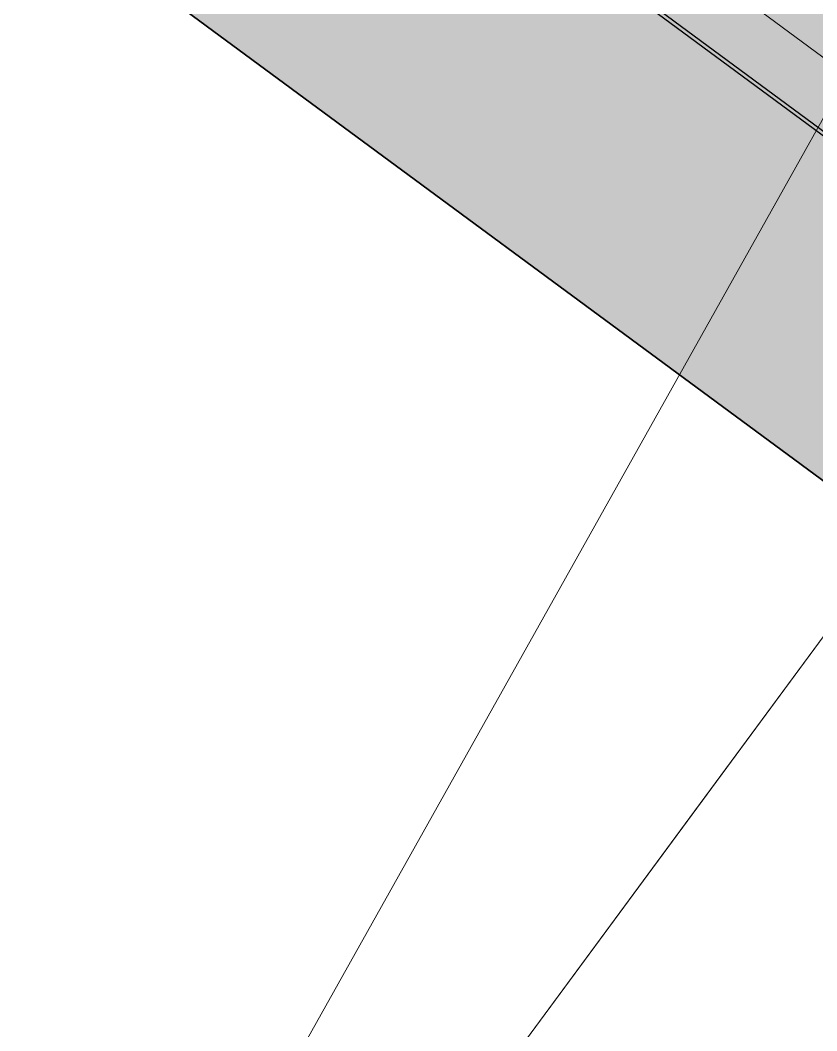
# Model space of a CAD drawing. Header units: metres. Extents: x -36 to 59, y 39 to 183.
# Drawn here: x 13.995 to 14.881, y 150.597 to 151.721 of the extents above; entities that cross this region are included whole.
import ezdxf

# ---------------------------------------------------------------- set-up
doc = ezdxf.new("R2010")
doc.units = ezdxf.units.M
doc.header["$MEASUREMENT"] = 0
for name, pattern in [('Achse', [0.0023, 0.0015, -0.0008]), ('Strichpunktlinie', [0.006703, 0.003528, -0.001764, 0, -0.001411]), ('Wipeout_Contour', [1, 0, -1])]:
    doc.linetypes.add(name, pattern=pattern)
for name, color, linetype in [('00  Raster', 7, 'Continuous'), ('00  Raster Ausbau', 7, 'Continuous'), ('10  Fassade', 7, 'Continuous'), ('10  Fassade_Deckschraffur', 7, 'Continuous'), ('40  Bemaßung 1_ 50 AUSBAU', 7, 'Continuous'), ('Neubau_10  Treppen + Rampen', 7, 'Continuous')]:
    doc.layers.add(name, color=color, linetype=linetype)

msp = doc.modelspace()

# ---------------------------------------------------------------- wipeouts: each hides what was drawn before it
at = {"color": 254, "linetype": 'Wipeout_Contour', "lineweight": 0, "ltscale": 608.678738}
msp.add_wipeout([(17.6396, 149.9733), (17.7367, 150.1447), (14.3396, 152.6498), (14.2235, 152.4925)], dxfattribs=at).dxf.layer = '10  Fassade_Deckschraffur'

# ---------------------------------------------------------------- next in the draw order: wipeouts: each hides what was drawn before it
at = {"color": 254, "linetype": 'Wipeout_Contour', "lineweight": 0, "ltscale": 607.283431}
msp.add_wipeout([(17.4781, 149.6881), (17.5109, 149.746), (14.0696, 152.2837), (14.0304, 152.2306)], dxfattribs=at).dxf.layer = '10  Fassade_Deckschraffur'

# ---------------------------------------------------------------- next in the draw order: wipeouts: each hides what was drawn before it
at = {"color": 254, "linetype": 'Wipeout_Contour', "lineweight": 0, "ltscale": 1221.997404}
msp.add_wipeout([(14.0696, 152.2837), (17.5109, 149.746), (17.6011, 149.9053), (14.1775, 152.43), (14.1491, 152.3915), (14.1612, 152.3826), (14.1588, 152.3794), (14.1467, 152.3883)], dxfattribs=at).dxf.layer = '10  Fassade_Deckschraffur'

# ---------------------------------------------------------------- next in the draw order: wipeouts: each hides what was drawn before it
at = {"color": 254, "linetype": 'Wipeout_Contour', "lineweight": 0, "ltscale": 608.054013}
msp.add_wipeout([(17.6011, 149.9053), (17.6026, 149.9079), (14.1793, 152.4324), (14.1775, 152.43)], dxfattribs=at).dxf.layer = '10  Fassade_Deckschraffur'

# ---------------------------------------------------------------- next in the draw order: wipeouts: each hides what was drawn before it
at = {"color": 254, "linetype": 'Wipeout_Contour', "lineweight": 0, "ltscale": 608.297421}
msp.add_wipeout([(17.6344, 149.9642), (17.6369, 149.9686), (14.2203, 152.4881), (14.2174, 152.4841)], dxfattribs=at).dxf.layer = '10  Fassade_Deckschraffur'

# ---------------------------------------------------------------- next in the draw order: wipeouts: each hides what was drawn before it
at = {"color": 254, "linetype": 'Wipeout_Contour', "lineweight": 0, "ltscale": 608.180856}
msp.add_wipeout([(14.1812, 152.435), (17.6042, 149.9107), (17.6344, 149.9642), (14.2174, 152.4841)], dxfattribs=at).dxf.layer = '10  Fassade_Deckschraffur'

# ---------------------------------------------------------------- next in the draw order: wipeouts: each hides what was drawn before it
at = {"color": 254, "linetype": 'Wipeout_Contour', "lineweight": 0, "ltscale": 608.315998}
msp.add_wipeout([(14.2203, 152.4881), (17.6369, 149.9686), (17.6396, 149.9733), (14.2235, 152.4925)], dxfattribs=at).dxf.layer = '10  Fassade_Deckschraffur'

# ---------------------------------------------------------------- next in the draw order: linework, layer by layer
at = {"layer": '10  Fassade', "color": 7, "linetype": 'Continuous', "lineweight": 18, "ltscale": 1000, "flags": 128}
for points in [[(17.5109, 149.746), (14.0696, 152.2837)], [(17.4781, 149.6881), (14.0304, 152.2306)]]:
    msp.add_lwpolyline(points, dxfattribs=at)

# ---------------------------------------------------------------- next in the draw order: wipeouts: each hides what was drawn before it
at = {"color": 254, "linetype": 'Wipeout_Contour', "lineweight": 0, "ltscale": 608.644306}
msp.add_wipeout([(14.0707, 152.2009), (14.0683, 152.1976), (16.2373, 150.5981), (16.2397, 150.6013)], dxfattribs=at).dxf.layer = '10  Fassade_Deckschraffur'

# ---------------------------------------------------------------- next in the draw order: hatches: boundary and pattern name
at = {"layer": 'Neubau_10  Treppen + Rampen', "linetype": 'Continuous', "lineweight": 0, "true_color": 0x8f8f8f}
msp.add_hatch(color=252, dxfattribs=at).paths.add_polyline_path([(17.3227, 149.4136), (18.8217, 152.0611), (1.2236, 162.0253), (0.6998, 161.0905), (9.3112, 156.2655), (8.937, 155.5976)])

# ---------------------------------------------------------------- next in the draw order: linework, layer by layer
at = {"layer": '00  Raster', "color": 7, "linetype": 'Strichpunktlinie', "lineweight": 13, "ltscale": 1000}
msp.add_line((15.099, 151.3208), (14.5055, 150.516), dxfattribs=at)
at = {"layer": '00  Raster Ausbau', "color": 9, "linetype": 'Achse', "lineweight": 18, "ltscale": 1000}
for p, q in [((15.3388, 151.6459), (14.7453, 150.8411)), ((14.7453, 150.8411), (14.1518, 150.0363))]:
    msp.add_line(p, q, dxfattribs=at)
at = {"layer": '10  Fassade', "color": 7, "linetype": 'Continuous', "lineweight": 25, "ltscale": 1000, "flags": 128}
for points in [[(16.2373, 150.5981), (14.0683, 152.1976), (14.0003, 152.2478)], [(16.2397, 150.6013), (14.0707, 152.2009), (14.0027, 152.251)]]:
    msp.add_lwpolyline(points, dxfattribs=at)
at = {"layer": '40  Bemaßung 1_ 50 AUSBAU', "color": 7, "linetype": 'Continuous', "lineweight": 13, "ltscale": 1000}
msp.add_line((12.9006, 148.0645), (15.1226, 152.0302), dxfattribs=at)
at = {"layer": 'Neubau_10  Treppen + Rampen', "color": 8, "linetype": 'Continuous', "lineweight": 35, "ltscale": 1000, "flags": 128}
msp.add_lwpolyline([(1.2236, 162.0253), (0.6998, 161.0905), (9.3112, 156.2655), (8.937, 155.5976), (17.3227, 149.4136)], dxfattribs=at)

doc.saveas('drawing.dxf')
